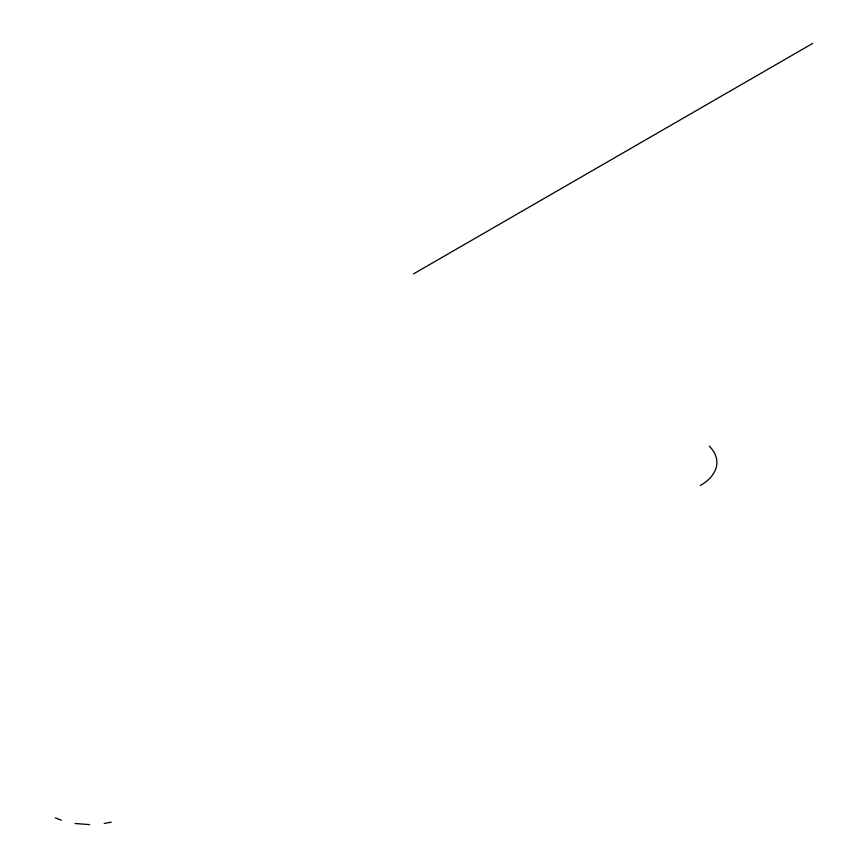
<?xml version="1.0" encoding="UTF-8"?>
<svg xmlns="http://www.w3.org/2000/svg" width="868" height="868" viewBox="0 0 868 868"><rect width="100%" height="100%" fill="white"/><g stroke="black" fill="none" stroke-linecap="round" stroke-linejoin="round"><path stroke-width="1.3" d="M413.569 273.854L812.719 43.4M104.247 823.493L111.245 822.115M89.643 824.6L75.028 823.493M55.281 817.862L61.411 820.238M709.319 446.174A56.453 32.593 0 0 1 700.346 485.516"/></g></svg>
